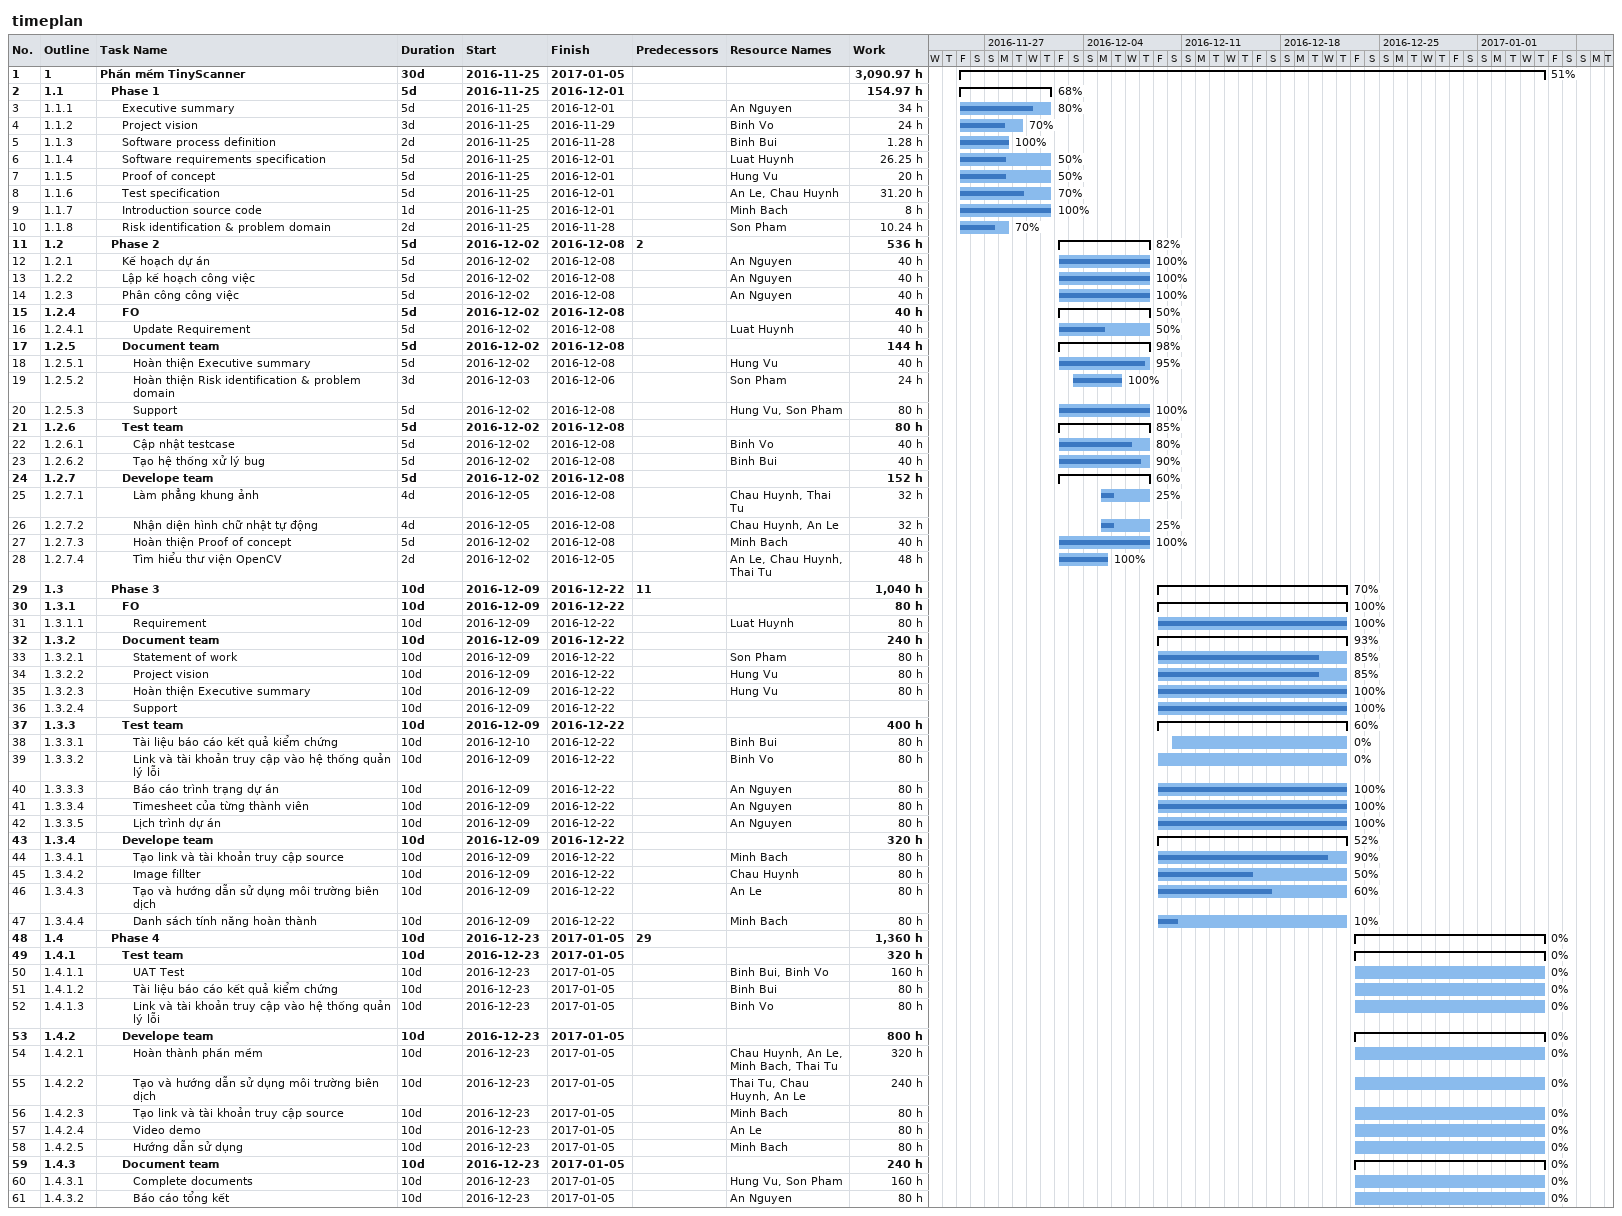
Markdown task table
timeplan

| ID | WBS | Task | Duration | Start | Finish | Predecessors | Resources | % complete | Work (h) |
|---|---|---|---|---|---|---|---|---|---|
| 1 | 1 | **Phần mềm TinyScanner** | 30d | 2016-11-25 | 2017-01-05 |  |  | 51 | 3090.97 |
| 2 | 1.1 | **Phase 1** | 5d | 2016-11-25 | 2016-12-01 |  |  | 68 | 154.97 |
| 3 | 1.1.1 | Executive summary | 5d | 2016-11-25 | 2016-12-01 |  | An Nguyen | 80 | 34 |
| 4 | 1.1.2 | Project vision | 3d | 2016-11-25 | 2016-11-29 |  | Binh Vo | 70 | 24 |
| 5 | 1.1.3 | Software process definition | 2d | 2016-11-25 | 2016-11-28 |  | Binh Bui | 100 | 1.28 |
| 6 | 1.1.4 | Software requirements specification | 5d | 2016-11-25 | 2016-12-01 |  | Luat Huynh | 50 | 26.25 |
| 7 | 1.1.5 | Proof of concept | 5d | 2016-11-25 | 2016-12-01 |  | Hung Vu | 50 | 20 |
| 8 | 1.1.6 | Test specification | 5d | 2016-11-25 | 2016-12-01 |  | An Le, Chau Huynh | 70 | 31.20 |
| 9 | 1.1.7 | Introduction source code | 1d | 2016-11-25 | 2016-12-01 |  | Minh Bach | 100 | 8 |
| 10 | 1.1.8 | Risk identification & problem domain | 2d | 2016-11-25 | 2016-11-28 |  | Son Pham | 70 | 10.24 |
| 11 | 1.2 | **Phase 2** | 5d | 2016-12-02 | 2016-12-08 | 2 |  | 82 | 536 |
| 12 | 1.2.1 | Kế hoạch dự án | 5d | 2016-12-02 | 2016-12-08 |  | An Nguyen | 100 | 40 |
| 13 | 1.2.2 | Lập kế hoạch công việc | 5d | 2016-12-02 | 2016-12-08 |  | An Nguyen | 100 | 40 |
| 14 | 1.2.3 | Phân công công việc | 5d | 2016-12-02 | 2016-12-08 |  | An Nguyen | 100 | 40 |
| 15 | 1.2.4 | **FO** | 5d | 2016-12-02 | 2016-12-08 |  |  | 50 | 40 |
| 16 | 1.2.4.1 | Update Requirement | 5d | 2016-12-02 | 2016-12-08 |  | Luat Huynh | 50 | 40 |
| 17 | 1.2.5 | **Document team** | 5d | 2016-12-02 | 2016-12-08 |  |  | 98 | 144 |
| 18 | 1.2.5.1 | Hoàn thiện Executive summary | 5d | 2016-12-02 | 2016-12-08 |  | Hung Vu | 95 | 40 |
| 19 | 1.2.5.2 | Hoàn thiện Risk identification & problem domain | 3d | 2016-12-03 | 2016-12-06 |  | Son Pham | 100 | 24 |
| 20 | 1.2.5.3 | Support | 5d | 2016-12-02 | 2016-12-08 |  | Hung Vu, Son Pham | 100 | 80 |
| 21 | 1.2.6 | **Test team** | 5d | 2016-12-02 | 2016-12-08 |  |  | 85 | 80 |
| 22 | 1.2.6.1 | Cập nhật testcase | 5d | 2016-12-02 | 2016-12-08 |  | Binh Vo | 80 | 40 |
| 23 | 1.2.6.2 | Tạo hệ thống xử lý bug | 5d | 2016-12-02 | 2016-12-08 |  | Binh Bui | 90 | 40 |
| 24 | 1.2.7 | **Develope team** | 5d | 2016-12-02 | 2016-12-08 |  |  | 60 | 152 |
| 25 | 1.2.7.1 | Làm phẳng khung ảnh | 4d | 2016-12-05 | 2016-12-08 |  | Chau Huynh, Thai Tu | 25 | 32 |
| 26 | 1.2.7.2 | Nhận diện hình chữ nhật tự động | 4d | 2016-12-05 | 2016-12-08 |  | Chau Huynh, An Le | 25 | 32 |
| 27 | 1.2.7.3 | Hoàn thiện Proof of concept | 5d | 2016-12-02 | 2016-12-08 |  | Minh Bach | 100 | 40 |
| 28 | 1.2.7.4 | Tìm hiểu thư viện OpenCV | 2d | 2016-12-02 | 2016-12-05 |  | An Le, Chau Huynh, Thai Tu | 100 | 48 |
| 29 | 1.3 | **Phase 3** | 10d | 2016-12-09 | 2016-12-22 | 11 |  | 70 | 1040 |
| 30 | 1.3.1 | **FO** | 10d | 2016-12-09 | 2016-12-22 |  |  | 100 | 80 |
| 31 | 1.3.1.1 | Requirement | 10d | 2016-12-09 | 2016-12-22 |  | Luat Huynh | 100 | 80 |
| 32 | 1.3.2 | **Document team** | 10d | 2016-12-09 | 2016-12-22 |  |  | 93 | 240 |
| 33 | 1.3.2.1 | Statement of work | 10d | 2016-12-09 | 2016-12-22 |  | Son Pham | 85 | 80 |
| 34 | 1.3.2.2 | Project vision | 10d | 2016-12-09 | 2016-12-22 |  | Hung Vu | 85 | 80 |
| 35 | 1.3.2.3 | Hoàn thiện Executive summary | 10d | 2016-12-09 | 2016-12-22 |  | Hung Vu | 100 | 80 |
| 36 | 1.3.2.4 | Support | 10d | 2016-12-09 | 2016-12-22 |  |  | 100 |  |
| 37 | 1.3.3 | **Test team** | 10d | 2016-12-09 | 2016-12-22 |  |  | 60 | 400 |
| 38 | 1.3.3.1 | Tài liệu báo cáo kết quả kiểm chứng | 10d | 2016-12-10 | 2016-12-22 |  | Binh Bui | 0 | 80 |
| 39 | 1.3.3.2 | Link và tài khoản truy cập vào hệ thống quản lý lỗi | 10d | 2016-12-09 | 2016-12-22 |  | Binh Vo | 0 | 80 |
| 40 | 1.3.3.3 | Báo cáo trình trạng dự án | 10d | 2016-12-09 | 2016-12-22 |  | An Nguyen | 100 | 80 |
| 41 | 1.3.3.4 | Timesheet của từng thành viên | 10d | 2016-12-09 | 2016-12-22 |  | An Nguyen | 100 | 80 |
| 42 | 1.3.3.5 | Lịch trình dự án | 10d | 2016-12-09 | 2016-12-22 |  | An Nguyen | 100 | 80 |
| 43 | 1.3.4 | **Develope team** | 10d | 2016-12-09 | 2016-12-22 |  |  | 52 | 320 |
| 44 | 1.3.4.1 | Tạo link và tài khoản truy cập source | 10d | 2016-12-09 | 2016-12-22 |  | Minh Bach | 90 | 80 |
| 45 | 1.3.4.2 | Image fillter | 10d | 2016-12-09 | 2016-12-22 |  | Chau Huynh | 50 | 80 |
| 46 | 1.3.4.3 | Tạo và hướng dẫn sử dụng môi trường biên dịch | 10d | 2016-12-09 | 2016-12-22 |  | An Le | 60 | 80 |
| 47 | 1.3.4.4 | Danh sách tính năng hoàn thành | 10d | 2016-12-09 | 2016-12-22 |  | Minh Bach | 10 | 80 |
| 48 | 1.4 | **Phase 4** | 10d | 2016-12-23 | 2017-01-05 | 29 |  | 0 | 1360 |
| 49 | 1.4.1 | **Test team** | 10d | 2016-12-23 | 2017-01-05 |  |  | 0 | 320 |
| 50 | 1.4.1.1 | UAT Test | 10d | 2016-12-23 | 2017-01-05 |  | Binh Bui, Binh Vo | 0 | 160 |
| 51 | 1.4.1.2 | Tài liệu báo cáo kết quả kiểm chứng | 10d | 2016-12-23 | 2017-01-05 |  | Binh Bui | 0 | 80 |
| 52 | 1.4.1.3 | Link và tài khoản truy cập vào hệ thống quản lý lỗi | 10d | 2016-12-23 | 2017-01-05 |  | Binh Vo | 0 | 80 |
| 53 | 1.4.2 | **Develope team** | 10d | 2016-12-23 | 2017-01-05 |  |  | 0 | 800 |
| 54 | 1.4.2.1 | Hoàn thành phần mềm | 10d | 2016-12-23 | 2017-01-05 |  | Chau Huynh, An Le, Minh Bach, Thai Tu | 0 | 320 |
| 55 | 1.4.2.2 | Tạo và hướng dẫn sử dụng môi trường biên dịch | 10d | 2016-12-23 | 2017-01-05 |  | Thai Tu, Chau Huynh, An Le | 0 | 240 |
| 56 | 1.4.2.3 | Tạo link và tài khoản truy cập source | 10d | 2016-12-23 | 2017-01-05 |  | Minh Bach | 0 | 80 |
| 57 | 1.4.2.4 | Video demo | 10d | 2016-12-23 | 2017-01-05 |  | An Le | 0 | 80 |
| 58 | 1.4.2.5 | Hướng dẫn sử dụng | 10d | 2016-12-23 | 2017-01-05 |  | Minh Bach | 0 | 80 |
| 59 | 1.4.3 | **Document team** | 10d | 2016-12-23 | 2017-01-05 |  |  | 0 | 240 |
| 60 | 1.4.3.1 | Complete documents | 10d | 2016-12-23 | 2017-01-05 |  | Hung Vu, Son Pham | 0 | 160 |
| 61 | 1.4.3.2 | Báo cáo tổng kết | 10d | 2016-12-23 | 2017-01-05 |  | An Nguyen | 0 | 80 |
